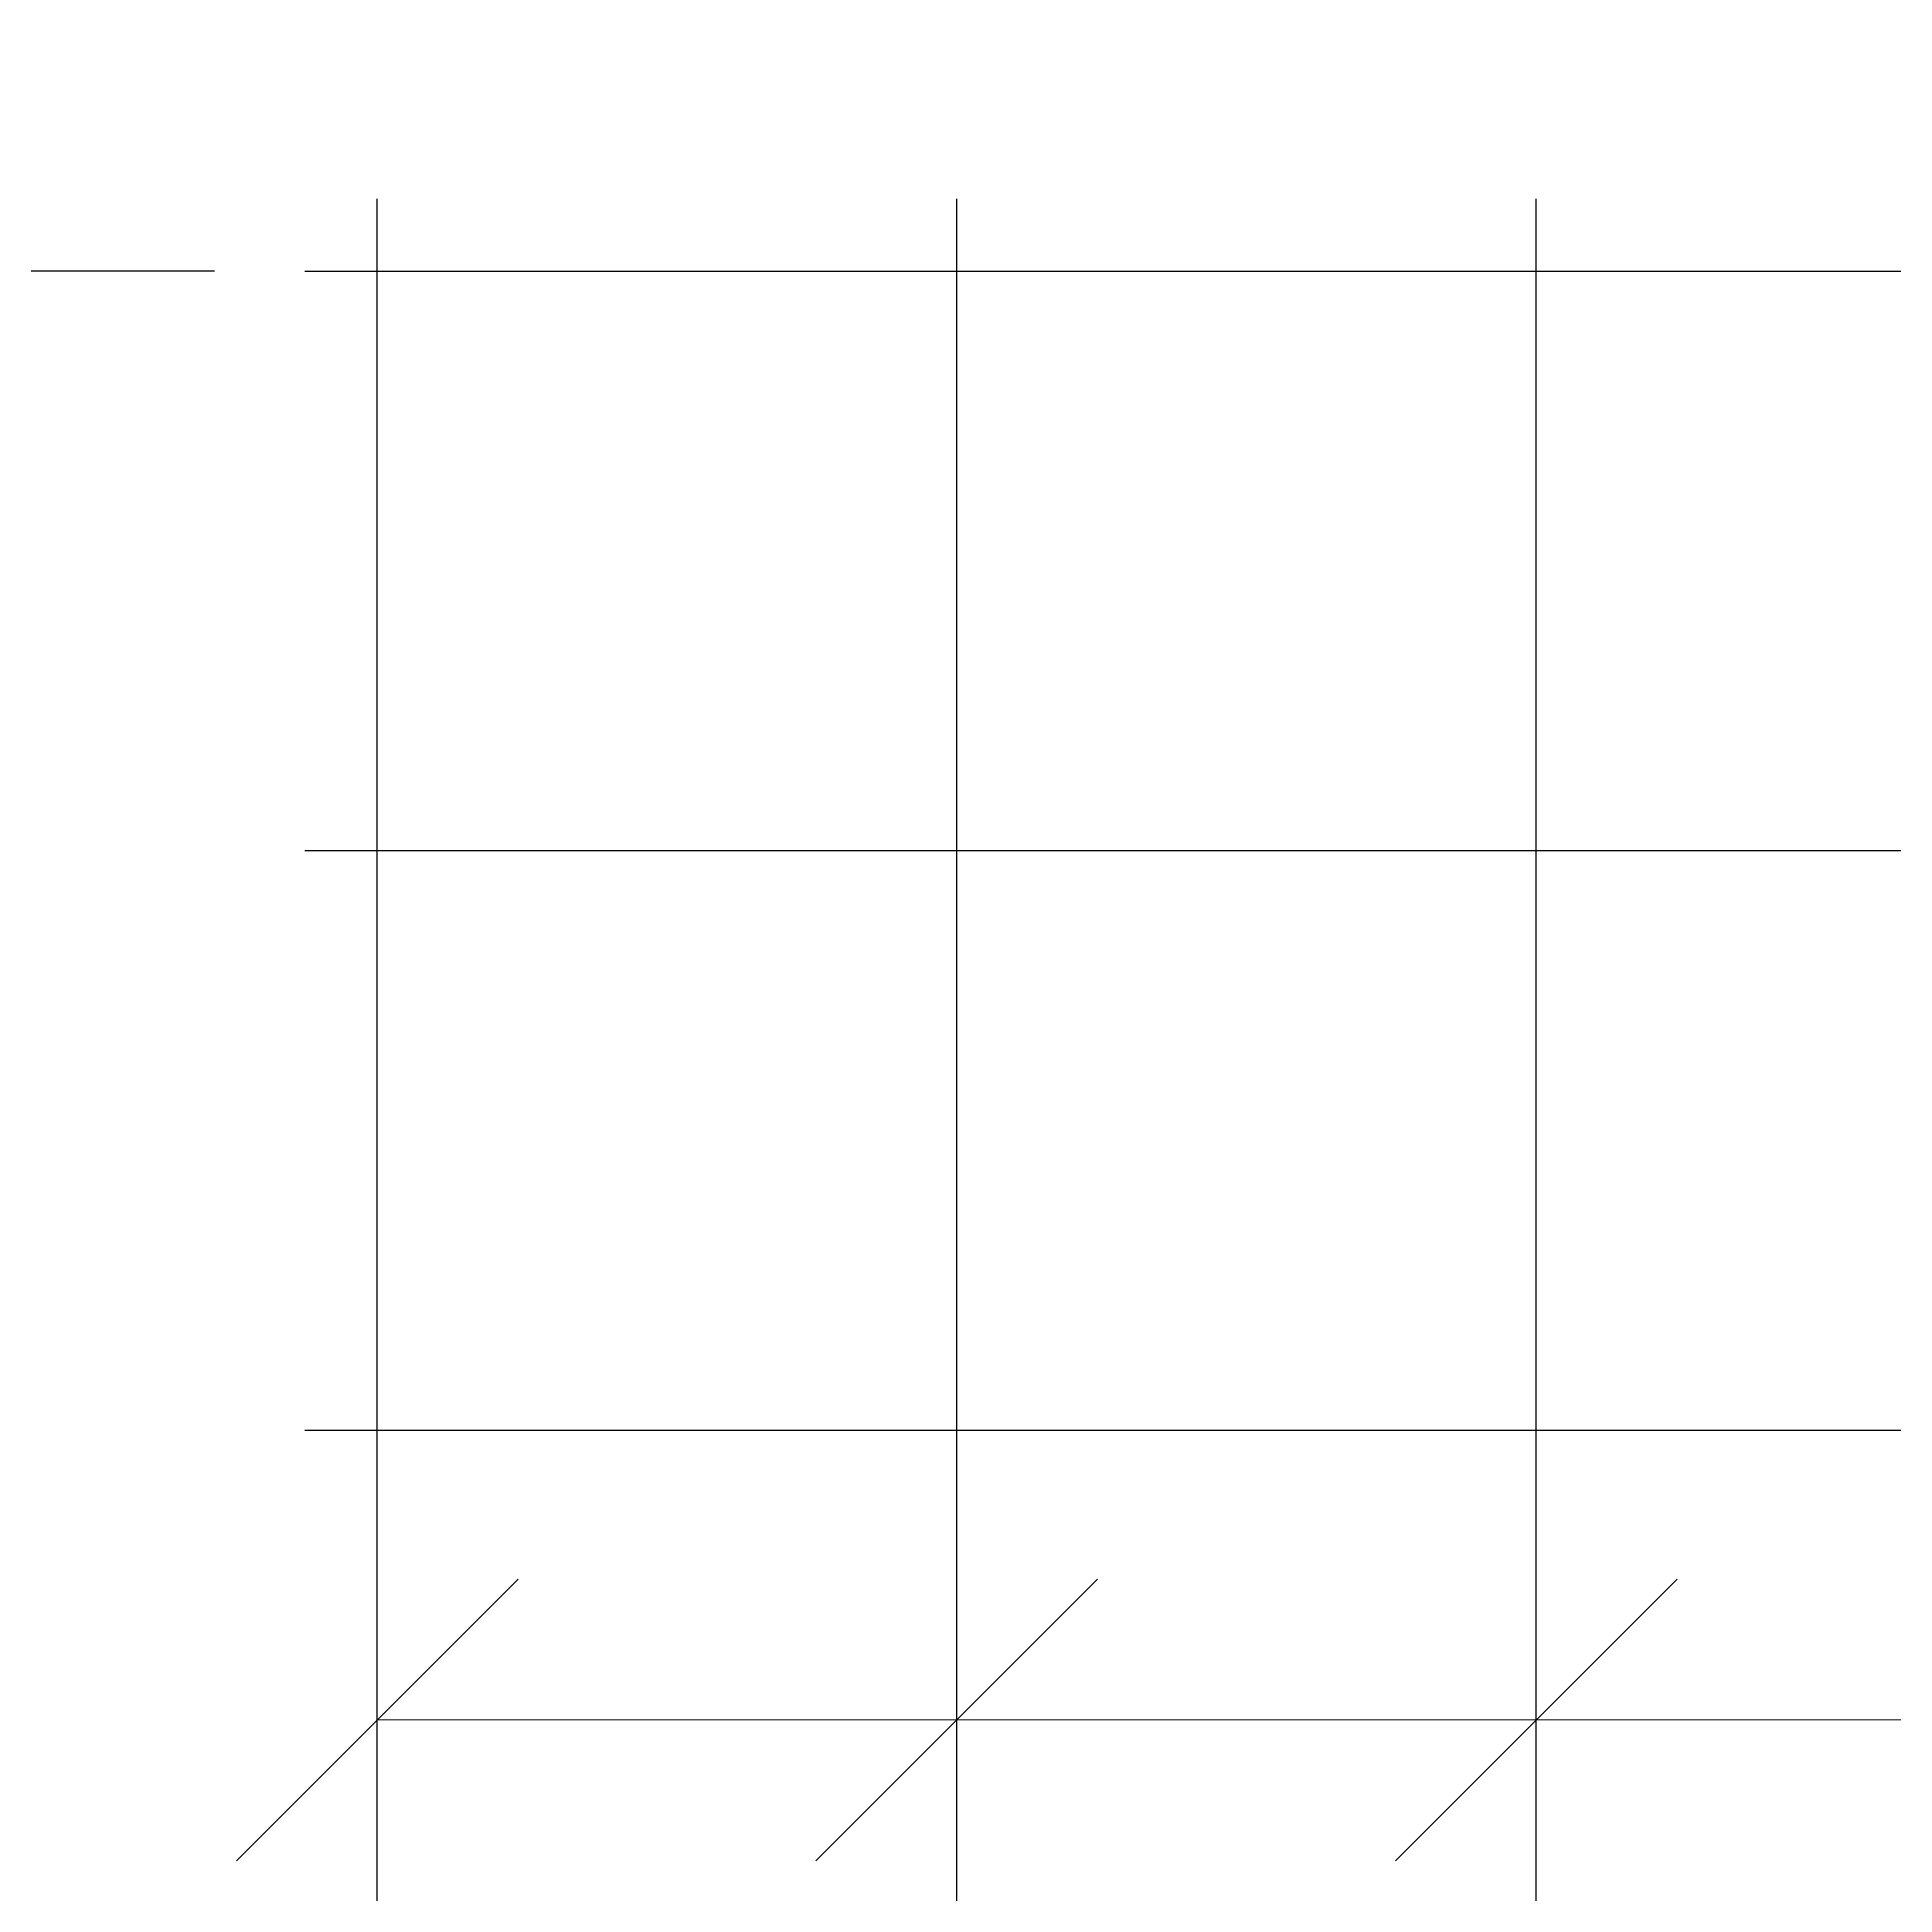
# Model space of a CAD drawing. Header units: millimetres. Extents: x -1004 to 900128, y -352756 to 107728.
# Drawn here: x 26274 to 27557, y -74435 to -73153 of the extents above; entities that cross this region are included whole.
import ezdxf

# ---------------------------------------------------------------- set-up
doc = ezdxf.new("R2010")
doc.units = ezdxf.units.MM
for name, color, linetype, lineweight in [('basic', 95, 'Continuous', 30), ('size', 45, 'Continuous', 20), ('thin', 153, 'Continuous', 18)]:
    doc.layers.add(name, color=color, linetype=linetype, lineweight=lineweight)
doc.styles.add('Structures', font='isocpeur.ttf', dxfattribs={"width": 0.85, "oblique": 15})
doc.dimstyles.new('structures 3.5 50', dxfattribs={"dimtxt": 3.5, "dimasz": 2, "dimexe": 1.25, "dimexo": 0.625, "dimtad": 1, "dimlfac": 0.5, "dimtxsty": 'Structures', "dimblk": 'OBLIQUE', "dimcen": 2.5, "dimdle": 1.5, "dimadec": 0, "dimazin": 0, "dimtfac": 1, "dimtmove": 0, "dimatfit": 3, "dimfxl": 1, "dimarcsym": 0})

# ---------------------------------------------------------------- blocks, each defined once
blk = doc.blocks.new('_Oblique')
at = {"color": 0, "linetype": 'ByBlock', "lineweight": -2}
blk.add_line((-0.5, -0.5), (0.5, 0.5), dxfattribs=at)
blk = doc.blocks.new('*D451')
at = {"layer": 'Defpoints', "color": 0, "transparency": 16777216}
for p in [(25459.1, -73314.2), (26459.1, -73314.2), (26459.1, -75314.2)]:
    blk.add_point(p, dxfattribs=at)
at = {"layer": 'size', "color": 0, "lineweight": -2, "transparency": 16777216}
for p, q in [((25459.1, -73314.2), (25459.1, -70931.9)), ((26396.6, -73314.2), (25334.1, -73314.2)), ((25459.1, -75464.2), (25459.1, -73314.2)), ((26396.6, -75314.2), (25334.1, -75314.2))]:
    blk.add_line(p, q, dxfattribs=at)
at = {"layer": 'size', "color": 0, "lineweight": -2, "transparency": 16777216, "xscale": 200, "yscale": 200, "zscale": 200}
for p, rotation in [((25459.1, -73314.2), 90), ((25459.1, -75314.2), 270)]:
    blk.add_blockref('_Oblique', p, dxfattribs=dict(at, rotation=rotation))
at = {"layer": 'size', "color": 0, "transparency": 16777216, "insert": (25221.6, -72023), "char_height": 350, "attachment_point": 5, "rotation": 90, "style": 'Structures'}
blk.add_mtext('5x200=1000', dxfattribs=at)
blk = doc.blocks.new('*U405')
at = {"layer": 'thin'}
blk.add_line((-97.2, -97.2), (97.2, 97.2), dxfattribs=at)
blk = doc.blocks.new('*U406')
at = {"layer": 'thin', "color": 0, "linetype": 'ByBlock', "lineweight": -2, "transparency": 16777216}
for p in [(0, 0), (400, 0), (800, 0)]:
    blk.add_blockref('*U405', p, dxfattribs=at)

msp = doc.modelspace()

# ---------------------------------------------------------------- linework, layer by layer
at = {"layer": 'basic'}
for p, q in [((26509.077, -75364.165), (26509.077, -73264.165)), ((26909.077, -75364.165), (26909.077, -73264.165)), ((27309.077, -75364.165), (27309.077, -73264.165)), ((26459.077, -73314.165), (34159.077, -73314.165)), ((26459.077, -73714.165), (34159.077, -73714.165)), ((26459.077, -74114.165), (34159.077, -74114.165))]:
    msp.add_line(p, q, dxfattribs=at)
at = {"layer": 'thin'}
msp.add_line((26509.077, -74314.165), (35159.077, -74314.165), dxfattribs=at)

# ---------------------------------------------------------------- block references
msp.add_blockref('*U406', (26509.077, -74314.165), dxfattribs=at)

# ---------------------------------------------------------------- dimensions: what is measured, and where the dimension line sits
at = {"layer": 'size'}
dim = msp.add_linear_dim(base=(25459.077, -73314.165), p1=(26459.077, -75314.165), p2=(26459.077, -73314.165), angle=90, text='5x200=<>', dimstyle='structures 3.5 50', dxfattribs=at)
dim.commit()
dim.dimension.update_dxf_attribs({"geometry": '*D451', "text_midpoint": (25221.577, -72023.024)})

doc.saveas('drawing.dxf')
